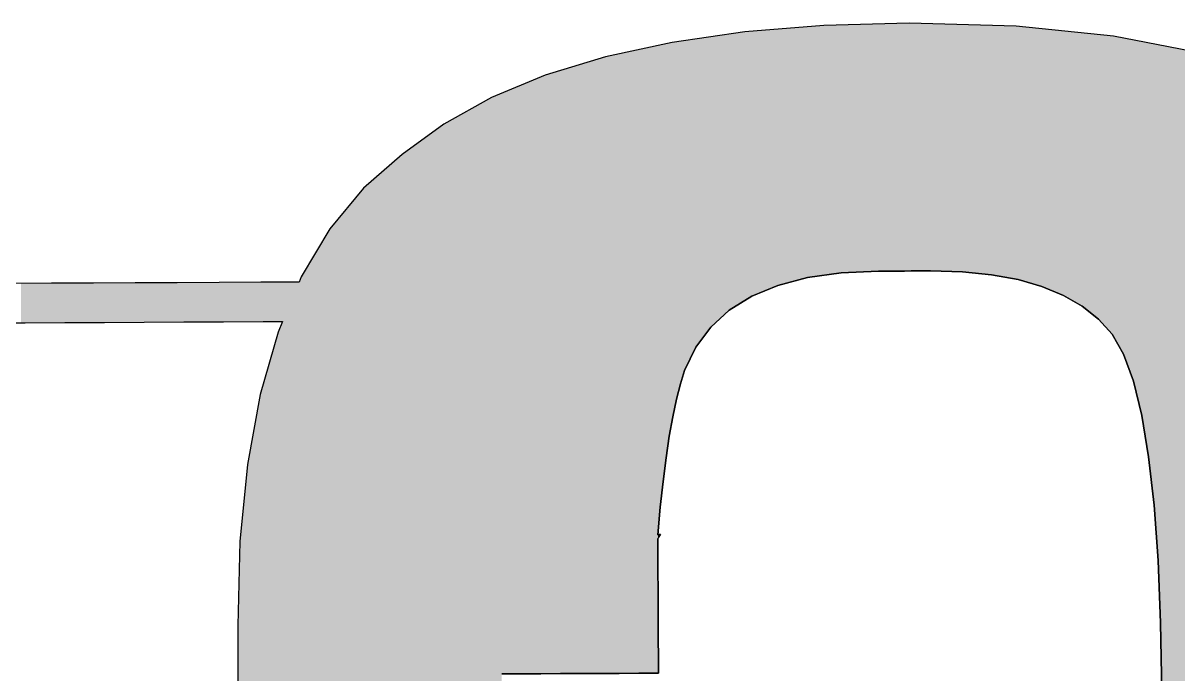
# Model space of a CAD drawing. Extents: x 4.5 to 35.8, y -15.7 to -10.4.
# Drawn here: x 24.284 to 28.367, y -12.713 to -10.414 of the extents above; entities that cross this region are included whole.
import ezdxf

# ---------------------------------------------------------------- set-up
doc = ezdxf.new("R2010")
doc.units = 0
doc.layers.add('LAYER_1', color=7, linetype='CONTINUOUS')

# ---------------------------------------------------------------- blocks, each defined once
blk = doc.blocks.new('*U6')
at = {"layer": 'LAYER_1', "color": 7}
for points in [[(26.7812, -11.4285), (26.7154, -10.4623), (26.7812, -10.4529)], [(26.8321, -11.3968), (26.7812, -10.4529), (26.8321, -10.4456)], [(26.7812, -11.4285), (26.7812, -10.4529), (26.8321, -11.3968)], [(26.8359, -11.3945), (26.8321, -10.4456), (26.8359, -10.4451)], [(26.8321, -11.3968), (26.8321, -10.4456), (26.8359, -11.3945)], [(26.8594, -11.3798), (26.8359, -10.4451), (26.8594, -10.4432)], [(26.8359, -11.3945), (26.8359, -10.4451), (26.8594, -11.3798)], [(26.8603, -11.3793), (26.8594, -10.4432), (26.8603, -10.4431)], [(26.8594, -11.3798), (26.8594, -10.4432), (26.8603, -11.3793)], [(26.9526, -11.3408), (26.8603, -10.4431), (26.9526, -10.4356)], [(26.8603, -11.3793), (26.8603, -10.4431), (26.9526, -11.3408)], [(26.986, -11.3321), (26.9526, -10.4356), (26.986, -10.4329)], [(26.9526, -11.3408), (26.9526, -10.4356), (26.986, -11.3321)], [(27.058, -11.3132), (26.986, -10.4329), (27.058, -10.4271)], [(26.986, -11.3321), (26.986, -10.4329), (27.058, -11.3132)], [(27.1154, -11.305), (27.058, -10.4271), (27.1154, -10.4225)], [(27.058, -11.3132), (27.058, -10.4271), (27.1154, -11.305)], [(27.1398, -11.3016), (27.1154, -10.4225), (27.1398, -10.4218)], [(27.1154, -11.305), (27.1154, -10.4225), (27.1398, -11.3016)], [(27.1709, -11.2972), (27.1398, -10.4218), (27.1709, -10.4209)], [(27.1398, -11.3016), (27.1398, -10.4218), (27.1709, -11.2972)], [(27.1767, -11.2963), (27.1709, -10.4209), (27.1767, -10.4207)], [(27.1709, -11.2972), (27.1709, -10.4209), (27.1767, -11.2963)], [(27.2937, -11.291), (27.1767, -10.4207), (27.2937, -10.4175)], [(27.1767, -11.2963), (27.1767, -10.4207), (27.2937, -11.291)], [(27.3086, -11.2903), (27.2937, -10.4175), (27.3086, -10.417)], [(27.2937, -11.291), (27.2937, -10.4175), (27.3086, -11.2903)], [(27.3316, -11.2902), (27.3086, -10.417), (27.3316, -10.4164)], [(27.3086, -11.2903), (27.3086, -10.417), (27.3316, -11.2902)], [(27.3547, -11.2901), (27.3316, -10.4164), (27.3547, -10.4157)], [(27.3316, -11.2902), (27.3316, -10.4164), (27.3547, -11.2901)], [(27.3778, -11.29), (27.3547, -10.4157), (27.3778, -10.4151)], [(27.3547, -11.2901), (27.3547, -10.4157), (27.3778, -11.29)], [(27.4009, -11.2899), (27.3778, -10.4151), (27.4009, -10.4144)], [(27.3778, -11.29), (27.3778, -10.4151), (27.4009, -11.2899)], [(27.4171, -11.2898), (27.4009, -10.4144), (27.4171, -10.414)], [(27.4009, -11.2899), (27.4009, -10.4144), (27.4171, -11.2898)], [(27.4171, -11.2898), (27.4171, -10.414), (27.424, -11.2898)], [(27.424, -11.2898), (27.4171, -10.414), (27.424, -10.4142)], [(27.424, -11.2898), (27.424, -10.4142), (27.447, -11.2897)], [(27.447, -11.2897), (27.424, -10.4142), (27.447, -10.4148)], [(27.447, -11.2897), (27.447, -10.4148), (27.4475, -11.2897)], [(27.4475, -11.2897), (27.447, -10.4148), (27.4475, -10.4148)], [(27.4475, -11.2897), (27.4475, -10.4148), (27.4701, -11.2896)], [(27.4701, -11.2896), (27.4475, -10.4148), (27.4701, -10.4155)], [(27.4701, -11.2896), (27.4701, -10.4155), (27.4824, -11.2896)], [(27.4824, -11.2896), (27.4701, -10.4155), (27.4824, -10.4158)], [(27.4824, -11.2896), (27.4824, -10.4158), (27.4932, -11.2895)], [(27.4932, -11.2895), (27.4824, -10.4158), (27.4932, -10.4161)], [(27.4932, -11.2895), (27.4932, -10.4161), (27.6014, -11.2925)], [(27.6014, -11.2925), (27.4932, -10.4161), (27.6014, -10.4191)], [(27.6014, -11.2925), (27.6014, -10.4191), (27.6053, -11.2926)], [(27.6053, -11.2926), (27.6014, -10.4191), (27.6053, -10.4193)], [(27.6053, -11.2926), (27.6053, -10.4193), (27.7083, -11.3028)], [(27.7083, -11.3028), (27.6053, -10.4193), (27.7083, -10.4221)], [(27.7083, -11.3028), (27.7083, -10.4221), (27.7541, -11.3112)], [(27.7541, -11.3112), (27.7083, -10.4221), (27.7541, -10.4234)], [(27.7541, -11.3112), (27.7541, -10.4234), (27.7542, -11.3112)], [(27.7542, -11.3112), (27.7541, -10.4234), (27.7542, -10.4234)], [(27.7542, -11.3112), (27.7542, -10.4234), (27.7544, -11.3112)], [(27.7544, -11.3112), (27.7542, -10.4234), (27.7544, -10.4234)], [(27.7544, -11.3112), (27.7544, -10.4234), (27.7546, -11.3113)], [(27.7546, -11.3113), (27.7544, -10.4234), (27.7546, -10.4234)], [(27.7546, -11.3113), (27.7546, -10.4234), (27.7547, -11.3113)], [(27.7547, -11.3113), (27.7546, -10.4234), (27.7547, -10.4234)], [(27.7547, -11.3113), (27.7547, -10.4234), (27.7548, -11.3113)], [(27.7548, -11.3113), (27.7547, -10.4234), (27.7548, -10.4234)], [(27.7548, -11.3113), (27.7548, -10.4234), (27.755, -11.3114)], [(27.755, -11.3114), (27.7548, -10.4234), (27.755, -10.4235)], [(27.755, -11.3114), (27.755, -10.4235), (27.7551, -11.3114)], [(27.7551, -11.3114), (27.755, -10.4235), (27.7551, -10.4235)], [(27.7551, -11.3114), (27.7551, -10.4235), (27.7553, -11.3114)], [(27.7553, -11.3114), (27.7551, -10.4235), (27.7553, -10.4235)], [(27.7553, -11.3114), (27.7553, -10.4235), (27.7939, -11.3185)], [(27.7939, -11.3185), (27.7553, -10.4235), (27.7939, -10.4245)], [(27.7939, -11.3185), (27.7939, -10.4245), (27.7951, -11.3187)], [(27.7951, -11.3187), (27.7939, -10.4245), (27.7951, -10.4246)], [(27.7951, -11.3187), (27.7951, -10.4246), (27.8021, -11.32)], [(27.8021, -11.32), (27.7951, -10.4246), (27.8021, -10.4253)], [(27.8021, -11.32), (27.8021, -10.4253), (27.8246, -11.3265)], [(27.8246, -11.3265), (27.8021, -10.4253), (27.8246, -10.4276)], [(27.8246, -11.3265), (27.8246, -10.4276), (27.8869, -11.3444)], [(27.8869, -11.3444), (27.8246, -10.4276), (27.8869, -10.434)], [(27.8869, -11.3444), (27.8869, -10.434), (27.8951, -11.3478)], [(27.8951, -11.3478), (27.8869, -10.434), (27.8951, -10.4349)], [(27.8951, -11.3478), (27.8951, -10.4349), (27.9626, -11.3759)], [(27.9626, -11.3759), (27.8951, -10.4349), (27.9626, -10.4418)], [(27.9626, -11.3759), (27.9626, -10.4418), (27.9656, -11.3777)], [(27.9656, -11.3777), (27.9626, -10.4418), (27.9656, -10.4421)], [(27.9656, -11.3777), (27.9656, -10.4421), (28.0291, -11.4145)], [(28.0291, -11.4145), (27.9656, -10.4421), (28.0291, -10.4486)], [(28.0291, -11.4145), (28.0291, -10.4486), (28.0361, -11.42)], [(28.0361, -11.42), (28.0291, -10.4486), (28.0361, -10.4493)], [(28.0361, -11.42), (28.0361, -10.4493), (28.0867, -11.4602)], [(28.0867, -11.4602), (28.0361, -10.4493), (28.0867, -10.4545)], [(26.5232, -12.7108), (26.462, -10.5071), (26.5232, -10.4939)], [(26.5233, -12.7108), (26.5232, -10.4939), (26.5233, -10.4938)], [(26.5232, -12.7108), (26.5232, -10.4939), (26.5233, -12.7108)], [(26.5233, -12.7108), (26.5233, -10.4938), (26.5236, -12.7108)], [(26.5236, -12.7108), (26.5233, -10.4938), (26.5236, -10.4938)], [(26.5236, -12.7108), (26.5236, -10.4938), (26.5237, -12.7108)], [(26.5237, -12.7108), (26.5236, -10.4938), (26.5237, -10.4938)], [(26.5238, -12.7108), (26.5237, -10.4938), (26.5238, -10.4937)], [(26.5237, -12.7108), (26.5237, -10.4938), (26.5238, -12.7108)], [(26.5238, -12.7108), (26.5238, -10.4937), (26.5239, -12.7108)], [(26.5239, -12.7108), (26.5238, -10.4937), (26.5239, -10.4937)], [(26.5239, -12.7108), (26.5239, -10.4937), (26.5239, -12.7108)], [(26.5239, -12.7108), (26.5239, -10.4937), (26.5239, -10.4937)], [(26.5239, -12.7108), (26.5239, -10.4937), (26.524, -12.7108)], [(26.524, -12.7108), (26.5239, -10.4937), (26.524, -10.4937)], [(26.524, -12.7108), (26.524, -10.4937), (26.5241, -12.7108)], [(26.5241, -12.7108), (26.524, -10.4937), (26.5241, -10.4937)], [(26.5242, -12.7108), (26.5241, -10.4937), (26.5242, -10.4936)], [(26.5241, -12.7108), (26.5241, -10.4937), (26.5242, -12.7108)], [(26.5242, -12.7108), (26.5242, -10.4936), (26.5243, -12.7108)], [(26.5243, -12.7108), (26.5242, -10.4936), (26.5243, -10.4936)], [(26.5243, -12.7108), (26.5243, -10.4936), (26.5243, -12.7108)], [(26.5243, -12.7108), (26.5243, -10.4936), (26.5243, -10.4936)], [(26.5243, -12.7108), (26.5243, -10.4936), (26.5244, -12.7108)], [(26.5244, -12.7108), (26.5243, -10.4936), (26.5244, -10.4936)], [(26.5254, -12.7108), (26.5244, -10.4936), (26.5254, -10.4934)], [(26.5244, -12.7108), (26.5244, -10.4936), (26.5254, -12.7108)], [(26.527, -12.7108), (26.5254, -10.4934), (26.527, -10.493)], [(26.5254, -12.7108), (26.5254, -10.4934), (26.527, -12.7108)], [(26.5282, -12.7108), (26.527, -10.493), (26.5282, -10.4928)], [(26.527, -12.7108), (26.527, -10.493), (26.5282, -12.7108)], [(26.5285, -12.2186), (26.5282, -10.4928), (26.5285, -10.4927)], [(26.5282, -12.2215), (26.5282, -10.4928), (26.5285, -12.2186)], [(26.5288, -12.2158), (26.5285, -10.4927), (26.5288, -10.4926)], [(26.5285, -12.2186), (26.5285, -10.4927), (26.5288, -12.2158)], [(26.5288, -12.2158), (26.5288, -10.4926), (26.5289, -12.2144)], [(26.5289, -12.2144), (26.5288, -10.4926), (26.5289, -10.4926)], [(26.5289, -12.2144), (26.5289, -10.4926), (26.529, -12.213)], [(26.529, -12.213), (26.5289, -10.4926), (26.529, -10.4926)], [(26.5293, -12.2101), (26.529, -10.4926), (26.5293, -10.4925)], [(26.529, -12.213), (26.529, -10.4926), (26.5293, -12.2101)], [(26.5293, -12.2101), (26.5293, -10.4925), (26.5295, -12.2075)], [(26.5295, -12.2075), (26.5293, -10.4925), (26.5295, -10.4925)], [(26.5297, -12.2051), (26.5295, -10.4925), (26.5297, -10.4924)], [(26.5295, -12.2075), (26.5295, -10.4925), (26.5295, -12.2073)], [(26.5295, -12.2073), (26.5295, -10.4925), (26.5295, -10.4925)], [(26.5295, -12.2073), (26.5295, -10.4925), (26.5297, -12.2051)], [(26.5297, -12.2051), (26.5297, -10.4924), (26.5298, -12.2042)], [(26.5298, -12.2042), (26.5297, -10.4924), (26.5298, -10.4924)], [(26.5298, -12.2042), (26.5298, -10.4924), (26.5301, -12.2014)], [(26.5301, -12.2014), (26.5298, -10.4924), (26.5301, -10.4924)], [(26.5303, -12.1985), (26.5301, -10.4924), (26.5303, -10.4923)], [(26.5301, -12.2014), (26.5301, -10.4924), (26.5303, -12.1985)], [(26.5303, -12.1985), (26.5303, -10.4923), (26.5306, -12.1957)], [(26.5306, -12.1957), (26.5303, -10.4923), (26.5306, -10.4923)], [(26.5308, -12.1935), (26.5306, -10.4923), (26.5308, -10.4922)], [(26.5306, -12.1957), (26.5306, -10.4923), (26.5308, -12.1935)], [(26.5308, -12.1935), (26.5308, -10.4922), (26.531, -12.1914)], [(26.531, -12.1914), (26.5308, -10.4922), (26.531, -10.4922)], [(26.5313, -12.1883), (26.531, -10.4922), (26.5313, -10.4921)], [(26.531, -12.1914), (26.531, -10.4922), (26.5313, -12.1883)], [(26.5321, -12.1796), (26.5313, -10.4921), (26.5321, -10.4919)], [(26.5313, -12.1883), (26.5313, -10.4921), (26.5321, -12.1796)], [(26.5321, -12.1796), (26.5321, -10.4919), (26.5322, -12.1779)], [(26.5322, -12.1779), (26.5321, -10.4919), (26.5322, -10.4919)], [(26.5333, -12.1656), (26.5322, -10.4919), (26.5333, -10.4917)], [(26.5322, -12.1779), (26.5322, -10.4919), (26.5333, -12.1656)], [(26.5335, -12.1642), (26.5333, -10.4917), (26.5335, -10.4916)], [(26.5333, -12.1656), (26.5333, -10.4917), (26.5335, -12.1642)], [(26.5346, -12.1517), (26.5335, -10.4916), (26.5346, -10.4914)], [(26.5335, -12.1642), (26.5335, -10.4916), (26.5346, -12.1517)], [(26.5346, -12.1517), (26.5346, -10.4914), (26.5347, -12.1505)], [(26.5347, -12.1505), (26.5346, -10.4914), (26.5347, -10.4914)], [(26.5359, -12.1377), (26.5347, -10.4914), (26.5359, -10.4911)], [(26.5347, -12.1505), (26.5347, -10.4914), (26.5359, -12.1377)], [(26.5371, -12.1237), (26.5359, -10.4911), (26.5371, -10.4908)], [(26.5359, -12.1377), (26.5359, -10.4911), (26.5359, -12.137)], [(26.5359, -12.137), (26.5359, -10.4911), (26.5359, -10.4911)], [(26.5359, -12.137), (26.5359, -10.4911), (26.5371, -12.1237)], [(26.5371, -12.1237), (26.5371, -10.4908), (26.5372, -12.1233)], [(26.5372, -12.1233), (26.5371, -10.4908), (26.5372, -10.4908)], [(26.5384, -12.1119), (26.5372, -10.4908), (26.5384, -10.4906)], [(26.5372, -12.1233), (26.5372, -10.4908), (26.5384, -12.1119)], [(26.5469, -12.0331), (26.5384, -10.4906), (26.5469, -10.4887)], [(26.5384, -12.1119), (26.5384, -10.4906), (26.5469, -12.0331)], [(26.5479, -12.0245), (26.5469, -10.4887), (26.5479, -10.4885)], [(26.5469, -12.0331), (26.5469, -10.4887), (26.5479, -12.0245)], [(26.5574, -11.9497), (26.5479, -10.4885), (26.5574, -10.4864)], [(26.5479, -12.0245), (26.5479, -10.4885), (26.5574, -11.9497)], [(26.5689, -11.8735), (26.5574, -10.4864), (26.5689, -10.484)], [(26.5574, -11.9497), (26.5574, -10.4864), (26.5689, -11.8735)], [(26.5786, -11.8188), (26.5689, -10.484), (26.5786, -10.4819)], [(26.5689, -11.8735), (26.5689, -10.484), (26.5786, -11.8188)], [(26.5811, -11.8046), (26.5786, -10.4819), (26.5811, -10.4815)], [(26.5786, -11.8188), (26.5786, -10.4819), (26.5811, -11.8046)], [(26.5943, -11.7428), (26.5811, -10.4815), (26.5943, -10.4796)], [(26.5811, -11.8046), (26.5811, -10.4815), (26.5943, -11.7428)], [(26.6083, -11.6882), (26.5943, -10.4796), (26.6083, -10.4776)], [(26.5943, -11.7428), (26.5943, -10.4796), (26.6083, -11.6882)], [(26.6231, -11.6408), (26.6083, -10.4776), (26.6231, -10.4755)], [(26.6083, -11.6882), (26.6083, -10.4776), (26.6231, -11.6408)], [(26.6627, -11.5593), (26.6231, -10.4755), (26.6627, -10.4698)], [(26.6231, -11.6408), (26.6231, -10.4755), (26.6627, -11.5593)], [(26.6783, -11.5383), (26.6627, -10.4698), (26.6783, -10.4676)], [(26.6627, -11.5593), (26.6627, -10.4698), (26.6783, -11.5383)], [(26.7154, -11.4885), (26.6783, -10.4676), (26.7154, -10.4623)], [(26.6783, -11.5383), (26.6783, -10.4676), (26.7154, -11.4885)], [(26.7154, -11.4885), (26.7154, -10.4623), (26.7812, -11.4285)], [(28.0867, -11.4602), (28.0867, -10.4545), (28.1053, -11.4806)], [(28.1053, -11.4806), (28.0867, -10.4545), (28.1053, -10.4565)], [(28.1053, -11.4806), (28.1053, -10.4565), (28.1066, -11.482)], [(28.1066, -11.482), (28.1053, -10.4565), (28.1066, -10.4566)], [(28.1066, -11.482), (28.1066, -10.4566), (28.1351, -11.513)], [(28.1351, -11.513), (28.1066, -10.4566), (28.1351, -10.4595)], [(28.1351, -11.513), (28.1351, -10.4595), (28.1395, -11.5207)], [(28.1395, -11.5207), (28.1351, -10.4595), (28.1395, -10.46)], [(28.1395, -11.5207), (28.1395, -10.46), (28.1751, -11.5838)], [(28.1751, -11.5838), (28.1395, -10.46), (28.1751, -10.4669)], [(28.1751, -11.5838), (28.1751, -10.4669), (28.1772, -11.5894)], [(28.1772, -11.5894), (28.1751, -10.4669), (28.1772, -10.4673)], [(28.1772, -11.5894), (28.1772, -10.4673), (28.21, -11.6796)], [(28.21, -11.6796), (28.1772, -10.4673), (28.21, -10.4736)], [(28.21, -11.6796), (28.21, -10.4736), (28.2396, -11.8004)], [(28.2396, -11.8004), (28.21, -10.4736), (28.2396, -10.4794)], [(28.2396, -11.8004), (28.2396, -10.4794), (28.2477, -11.8482)], [(28.2477, -11.8482), (28.2396, -10.4794), (28.2477, -10.4809)], [(28.2477, -11.8482), (28.2477, -10.4809), (28.2641, -11.9461)], [(28.2641, -11.9461), (28.2477, -10.4809), (28.2641, -10.4841)], [(28.2641, -11.9461), (28.2641, -10.4841), (28.2834, -12.1169)], [(28.2834, -12.1169), (28.2641, -10.4841), (28.2834, -10.4878)], [(28.2834, -12.1169), (28.2834, -10.4878), (28.2975, -12.3127)], [(28.2975, -12.3127), (28.2834, -10.4878), (28.2975, -10.4906)], [(28.2975, -12.3127), (28.2975, -10.4906), (28.3009, -12.3973)], [(28.3009, -12.3973), (28.2975, -10.4906), (28.3009, -10.4912)], [(28.3009, -12.3973), (28.3009, -10.4912), (28.3011, -12.401)], [(28.3011, -12.401), (28.3009, -10.4912), (28.3011, -10.4913)], [(28.3011, -12.401), (28.3011, -10.4913), (28.3015, -12.4117)], [(28.3015, -12.4117), (28.3011, -10.4913), (28.3015, -10.4914)], [(28.3015, -12.4117), (28.3015, -10.4914), (28.3022, -12.4287)], [(28.3022, -12.4287), (28.3015, -10.4914), (28.3022, -10.4915)], [(28.3022, -12.4287), (28.3022, -10.4915), (28.3032, -12.4532)], [(28.3032, -12.4532), (28.3022, -10.4915), (28.3032, -10.4917)], [(28.3032, -12.4532), (28.3032, -10.4917), (28.3044, -12.4824)], [(28.3044, -12.4824), (28.3032, -10.4917), (28.3044, -10.4919)], [(28.3044, -12.4824), (28.3044, -10.4919), (28.3045, -12.4851)], [(28.3045, -12.4851), (28.3044, -10.4919), (28.3045, -10.4919)], [(28.3045, -12.4851), (28.3045, -10.4919), (28.3061, -12.5244)], [(28.3061, -12.5244), (28.3045, -10.4919), (28.3061, -10.4922)], [(28.3061, -12.5244), (28.3061, -10.4922), (28.3064, -12.5335)], [(28.3064, -12.5335), (28.3061, -10.4922), (28.3064, -10.4923)], [(28.3064, -12.5335), (28.3064, -10.4923), (28.3074, -12.5995)], [(28.3074, -12.5995), (28.3064, -10.4923), (28.3074, -10.4925)], [(28.3074, -12.5995), (28.3074, -10.4925), (28.308, -12.6332)], [(28.308, -12.6332), (28.3074, -10.4925), (28.308, -10.4926)], [(28.308, -12.6332), (28.308, -10.4926), (28.3101, -12.7751)], [(28.3101, -12.7751), (28.308, -10.4926), (28.3101, -10.493)], [(28.3101, -12.7751), (28.3101, -10.493), (28.3102, -12.7793)], [(28.3102, -12.7793), (28.3101, -10.493), (28.3102, -10.493)], [(28.3102, -13.6449), (28.3102, -10.493), (28.3125, -13.8318)], [(28.3125, -13.8318), (28.3102, -10.493), (28.3125, -10.4935)], [(28.3125, -13.8318), (28.3125, -10.4935), (28.3144, -14.011)], [(28.3144, -14.011), (28.3125, -10.4935), (28.3144, -10.4939)], [(28.3144, -14.011), (28.3144, -10.4939), (28.3159, -14.177)], [(28.3159, -14.177), (28.3144, -10.4939), (28.3159, -10.4941)], [(28.3159, -14.177), (28.3159, -10.4941), (28.3171, -14.3299)], [(28.3171, -14.3299), (28.3159, -10.4941), (28.3171, -10.4944)], [(28.3171, -14.3299), (28.3171, -10.4944), (28.3178, -14.4698)], [(28.3178, -14.4698), (28.3171, -10.4944), (28.3178, -10.4945)], [(28.3178, -14.4698), (28.3178, -10.4945), (28.3178, -14.4707)], [(28.3178, -14.4707), (28.3178, -10.4945), (28.3178, -10.4945)], [(28.3178, -14.4707), (28.3178, -10.4945), (28.3179, -14.4716)], [(28.3179, -14.4716), (28.3178, -10.4945), (28.3179, -10.4945)], [(28.3179, -14.4716), (28.3179, -10.4945), (28.318, -14.4725)], [(28.318, -14.4725), (28.3179, -10.4945), (28.318, -10.4945)], [(28.318, -14.4725), (28.318, -10.4945), (28.318, -14.4734)], [(28.318, -14.4734), (28.318, -10.4945), (28.318, -10.4945)], [(28.318, -14.4734), (28.318, -10.4945), (28.318, -14.4744)], [(28.318, -14.4744), (28.318, -10.4945), (28.318, -10.4946)], [(28.318, -14.4744), (28.318, -10.4946), (28.3181, -14.4753)], [(28.3181, -14.4753), (28.318, -10.4946), (28.3181, -10.4946)], [(28.3181, -14.4753), (28.3181, -10.4946), (28.3181, -14.4762)], [(28.3181, -14.4762), (28.3181, -10.4946), (28.3181, -10.4946)], [(28.3181, -14.4762), (28.3181, -10.4946), (28.3182, -14.4771)], [(28.3182, -14.4771), (28.3181, -10.4946), (28.3182, -10.4946)], [(28.3182, -15.6419), (28.3182, -10.4946), (28.4168, -15.6414)], [(28.4168, -15.6414), (28.3182, -10.4946), (28.4168, -10.5137)], [(26.3435, -12.7116), (26.3235, -10.5389), (26.3435, -10.5328)], [(26.3921, -12.7114), (26.3435, -10.5328), (26.3921, -10.5223)], [(26.3435, -12.7116), (26.3435, -10.5328), (26.3921, -12.7114)], [(26.3927, -12.7114), (26.3921, -10.5223), (26.3927, -10.5221)], [(26.3921, -12.7114), (26.3921, -10.5223), (26.3927, -12.7114)], [(26.4613, -12.7111), (26.3927, -10.5221), (26.4613, -10.5073)], [(26.3927, -12.7114), (26.3927, -10.5221), (26.4613, -12.7111)], [(26.462, -12.7111), (26.4613, -10.5073), (26.462, -10.5071)], [(26.4613, -12.7111), (26.4613, -10.5073), (26.462, -12.7111)], [(26.462, -12.7111), (26.462, -10.5071), (26.5232, -12.7108)], [(26.2354, -12.7121), (26.1969, -10.5776), (26.2354, -10.5658)], [(26.2354, -12.7121), (26.2354, -10.5658), (26.2355, -12.7121)], [(26.2355, -12.7121), (26.2354, -10.5658), (26.2355, -10.5658)], [(26.2355, -12.7121), (26.2355, -10.5658), (26.2357, -12.7121)], [(26.2357, -12.7121), (26.2355, -10.5658), (26.2357, -10.5658)], [(26.2358, -12.7121), (26.2357, -10.5658), (26.2358, -10.5657)], [(26.2357, -12.7121), (26.2357, -10.5658), (26.2358, -12.7121)], [(26.2358, -12.7121), (26.2358, -10.5657), (26.2359, -12.7121)], [(26.2359, -12.7121), (26.2358, -10.5657), (26.2359, -10.5657)], [(26.2361, -12.7121), (26.2359, -10.5657), (26.2361, -10.5656)], [(26.2359, -12.7121), (26.2359, -10.5657), (26.2361, -12.7121)], [(26.2361, -12.7121), (26.2361, -10.5656), (26.2362, -12.7121)], [(26.2362, -12.7121), (26.2361, -10.5656), (26.2362, -10.5656)], [(26.2362, -12.7121), (26.2362, -10.5656), (26.2363, -12.7121)], [(26.2363, -12.7121), (26.2362, -10.5656), (26.2363, -10.5656)], [(26.2365, -12.7121), (26.2363, -10.5656), (26.2365, -10.5655)], [(26.2363, -12.7121), (26.2363, -10.5656), (26.2365, -12.7121)], [(26.2536, -12.712), (26.2365, -10.5655), (26.2536, -10.5603)], [(26.2365, -12.7121), (26.2365, -10.5655), (26.2536, -12.712)], [(26.2543, -12.712), (26.2536, -10.5603), (26.2543, -10.5601)], [(26.2536, -12.712), (26.2536, -10.5603), (26.2543, -12.712)], [(26.3229, -12.7117), (26.2543, -10.5601), (26.3229, -10.5391)], [(26.2543, -12.712), (26.2543, -10.5601), (26.3229, -12.7117)], [(26.3235, -12.7117), (26.3229, -10.5391), (26.3235, -10.5389)], [(26.3229, -12.7117), (26.3229, -10.5391), (26.3235, -12.7117)], [(26.3235, -12.7117), (26.3235, -10.5389), (26.3435, -12.7116)], [(26.1151, -12.7127), (26.0816, -10.6183), (26.1151, -10.6043)], [(26.1158, -12.7127), (26.1151, -10.6043), (26.1158, -10.604)], [(26.1151, -12.7127), (26.1151, -10.6043), (26.1158, -12.7127)], [(26.12, -12.7127), (26.1158, -10.604), (26.12, -10.6023)], [(26.1158, -12.7127), (26.1158, -10.604), (26.12, -12.7127)], [(26.1305, -12.7126), (26.12, -10.6023), (26.1305, -10.5979)], [(26.12, -12.7127), (26.12, -10.6023), (26.1305, -12.7126)], [(26.1585, -12.7125), (26.1305, -10.5979), (26.1585, -10.5894)], [(26.1305, -12.7126), (26.1305, -10.5979), (26.1585, -12.7125)], [(26.1843, -12.7124), (26.1585, -10.5894), (26.1843, -10.5815)], [(26.1585, -12.7125), (26.1585, -10.5894), (26.1843, -12.7124)], [(26.185, -12.7124), (26.1843, -10.5815), (26.185, -10.5812)], [(26.1843, -12.7124), (26.1843, -10.5815), (26.185, -12.7124)], [(26.1969, -12.7123), (26.185, -10.5812), (26.1969, -10.5776)], [(26.185, -12.7124), (26.185, -10.5812), (26.1969, -12.7123)], [(26.1969, -12.7123), (26.1969, -10.5776), (26.2354, -12.7121)], [(26.0047, -12.7132), (25.9772, -10.6616), (26.0047, -10.6502)], [(26.0431, -12.713), (26.0047, -10.6502), (26.0431, -10.6342)], [(26.0047, -12.7132), (26.0047, -10.6502), (26.0431, -12.713)], [(26.0458, -12.713), (26.0431, -10.6342), (26.0458, -10.6331)], [(26.0431, -12.713), (26.0431, -10.6342), (26.0458, -12.713)], [(26.0465, -12.713), (26.0458, -10.6331), (26.0465, -10.6328)], [(26.0458, -12.713), (26.0458, -10.6331), (26.0465, -12.713)], [(26.0816, -12.7128), (26.0465, -10.6328), (26.0816, -10.6183)], [(26.0465, -12.713), (26.0465, -10.6328), (26.0816, -12.7128)], [(26.0816, -12.7128), (26.0816, -10.6183), (26.1151, -12.7127)], [(25.9246, -14.7765), (25.8445, -10.73), (25.9246, -10.6856)], [(25.925, -14.8618), (25.9246, -10.6856), (25.925, -10.6854)], [(25.9246, -14.7765), (25.9246, -10.6856), (25.925, -14.8618)], [(25.9254, -14.9471), (25.925, -10.6854), (25.9254, -10.6852)], [(25.925, -14.8618), (25.925, -10.6854), (25.9254, -14.9471)], [(25.9258, -15.0325), (25.9254, -10.6852), (25.9258, -10.6849)], [(25.9254, -14.9471), (25.9254, -10.6852), (25.9258, -15.0325)], [(25.9262, -15.1178), (25.9258, -10.6849), (25.9262, -10.6847)], [(25.9258, -15.0325), (25.9258, -10.6849), (25.9262, -15.1178)], [(25.9266, -15.2032), (25.9262, -10.6847), (25.9266, -10.6845)], [(25.9262, -15.1178), (25.9262, -10.6847), (25.9266, -15.2032)], [(25.9269, -15.2885), (25.9266, -10.6845), (25.9269, -10.6843)], [(25.9266, -15.2032), (25.9266, -10.6845), (25.9269, -15.2885)], [(25.9273, -15.3738), (25.9269, -10.6843), (25.9273, -10.6841)], [(25.9269, -15.2885), (25.9269, -10.6843), (25.9273, -15.3738)], [(25.9277, -15.4592), (25.9273, -10.6841), (25.9277, -10.6839)], [(25.9273, -15.3738), (25.9273, -10.6841), (25.9277, -15.4592)], [(25.9398, -15.4591), (25.9277, -10.6839), (25.9398, -10.6772)], [(25.9277, -15.4592), (25.9277, -10.6839), (25.9398, -15.4591)], [(25.9662, -15.459), (25.9398, -10.6772), (25.9662, -10.6662)], [(25.9398, -15.4591), (25.9398, -10.6772), (25.9662, -15.459)], [(25.9766, -15.459), (25.9662, -10.6662), (25.9766, -10.6619)], [(25.9662, -15.459), (25.9662, -10.6662), (25.9766, -15.459)], [(25.9766, -12.7133), (25.9766, -10.6619), (25.9767, -12.7133)], [(25.9767, -12.7133), (25.9766, -10.6619), (25.9767, -10.6619)], [(25.9768, -12.7133), (25.9767, -10.6619), (25.9768, -10.6618)], [(25.9767, -12.7133), (25.9767, -10.6619), (25.9768, -12.7133)], [(25.9769, -12.7133), (25.9768, -10.6618), (25.9769, -10.6617)], [(25.9768, -12.7133), (25.9768, -10.6618), (25.9768, -12.7133)], [(25.9768, -12.7133), (25.9768, -10.6618), (25.9768, -10.6618)], [(25.9768, -12.7133), (25.9768, -10.6618), (25.9769, -12.7133)], [(25.9769, -12.7133), (25.9769, -10.6617), (25.977, -12.7133)], [(25.977, -12.7133), (25.9769, -10.6617), (25.977, -10.6617)], [(25.977, -12.7133), (25.977, -10.6617), (25.9771, -12.7133)], [(25.9771, -12.7133), (25.977, -10.6617), (25.9771, -10.6617)], [(25.9772, -12.7133), (25.9771, -10.6617), (25.9772, -10.6616)], [(25.9771, -12.7133), (25.9771, -10.6617), (25.9772, -12.7133)], [(25.9772, -12.7133), (25.9772, -10.6616), (25.9772, -12.7133)], [(25.9772, -12.7133), (25.9772, -10.6616), (25.9772, -10.6616)], [(25.9772, -12.7133), (25.9772, -10.6616), (26.0047, -12.7132)], [(25.8445, -14.7769), (25.7712, -10.7707), (25.8445, -10.73)], [(25.8445, -14.7769), (25.8445, -10.73), (25.9246, -14.7765)], [(25.7643, -14.7772), (25.6842, -10.8346), (25.7643, -10.7757)], [(25.7712, -14.7772), (25.7643, -10.7757), (25.7712, -10.7707)], [(25.7643, -14.7772), (25.7643, -10.7757), (25.7712, -14.7772)], [(25.7712, -14.7772), (25.7712, -10.7707), (25.8445, -14.7769)], [(25.6644, -13.9673), (25.6247, -10.8783), (25.6644, -10.8492)], [(25.6646, -14.0019), (25.6644, -10.8492), (25.6646, -10.849)], [(25.6644, -13.9673), (25.6644, -10.8492), (25.6646, -14.0019)], [(25.6647, -14.0366), (25.6646, -10.849), (25.6647, -10.8489)], [(25.6646, -14.0019), (25.6646, -10.849), (25.6647, -14.0366)], [(25.6649, -14.0712), (25.6647, -10.8489), (25.6649, -10.8488)], [(25.6647, -14.0366), (25.6647, -10.8489), (25.6649, -14.0712)], [(25.6651, -14.1059), (25.6649, -10.8488), (25.6651, -10.8487)], [(25.6649, -14.0712), (25.6649, -10.8488), (25.6651, -14.1059)], [(25.6652, -14.1405), (25.6651, -10.8487), (25.6652, -10.8486)], [(25.6651, -14.1059), (25.6651, -10.8487), (25.6652, -14.1405)], [(25.6654, -14.1752), (25.6652, -10.8486), (25.6654, -10.8484)], [(25.6652, -14.1405), (25.6652, -10.8486), (25.6654, -14.1752)], [(25.6655, -14.2099), (25.6654, -10.8484), (25.6655, -10.8483)], [(25.6654, -14.1752), (25.6654, -10.8484), (25.6655, -14.2099)], [(25.6657, -14.2445), (25.6655, -10.8483), (25.6657, -10.8482)], [(25.6655, -14.2099), (25.6655, -10.8483), (25.6657, -14.2445)], [(25.6842, -14.7776), (25.6657, -10.8482), (25.6842, -10.8346)], [(25.6657, -14.7777), (25.6657, -10.8482), (25.6842, -14.7776)], [(25.6842, -14.7776), (25.6842, -10.8346), (25.7643, -14.7772)], [(25.6041, -13.9676), (25.5696, -10.9258), (25.6041, -10.8961)], [(25.6164, -13.9675), (25.6041, -10.8961), (25.6164, -10.8855)], [(25.6041, -13.9676), (25.6041, -10.8961), (25.6164, -13.9675)], [(25.6177, -13.9675), (25.6164, -10.8855), (25.6177, -10.8844)], [(25.6164, -13.9675), (25.6164, -10.8855), (25.6177, -13.9675)], [(25.6247, -13.9675), (25.6177, -10.8844), (25.6247, -10.8783)], [(25.6177, -13.9675), (25.6177, -10.8844), (25.6247, -13.9675)], [(25.6247, -13.9675), (25.6247, -10.8783), (25.6644, -13.9673)], [(25.5683, -13.9677), (25.524, -10.965), (25.5683, -10.9269)], [(25.5696, -13.9677), (25.5683, -10.9269), (25.5696, -10.9258)], [(25.5683, -13.9677), (25.5683, -10.9269), (25.5696, -13.9677)], [(25.5696, -13.9677), (25.5696, -10.9258), (25.6041, -13.9676)], [(25.5203, -13.9679), (25.4871, -10.9968), (25.5203, -10.9683)], [(25.5216, -13.9679), (25.5203, -10.9683), (25.5216, -10.9671)], [(25.5203, -13.9679), (25.5203, -10.9683), (25.5216, -13.9679)], [(25.524, -13.9679), (25.5216, -10.9671), (25.524, -10.965)], [(25.5216, -13.9679), (25.5216, -10.9671), (25.524, -13.9679)], [(25.524, -13.9679), (25.524, -10.965), (25.5683, -13.9677)], [(25.4722, -13.9682), (25.4439, -11.0491), (25.4722, -11.0148)], [(25.4735, -13.9682), (25.4722, -11.0148), (25.4735, -11.0132)], [(25.4722, -13.9682), (25.4722, -11.0148), (25.4735, -13.9682)], [(25.4871, -13.9681), (25.4735, -11.0132), (25.4871, -10.9968)], [(25.4735, -13.9682), (25.4735, -11.0132), (25.4871, -13.9681)], [(25.4871, -13.9681), (25.4871, -10.9968), (25.5203, -13.9679)], [(25.4439, -13.9683), (25.4255, -11.0714), (25.4439, -11.0491)], [(25.4439, -13.9683), (25.4439, -11.0491), (25.4722, -13.9682)], [(25.4242, -13.9684), (25.3774, -11.1295), (25.4242, -11.0729)], [(25.4255, -13.9684), (25.4242, -11.0729), (25.4255, -11.0714)], [(25.4242, -13.9684), (25.4242, -11.0729), (25.4255, -13.9684)], [(25.4255, -13.9684), (25.4255, -11.0714), (25.4439, -13.9683)], [(25.3638, -13.9687), (25.3294, -11.2061), (25.3638, -11.148)], [(25.368, -13.9687), (25.3638, -11.148), (25.368, -11.1409)], [(25.3638, -13.9687), (25.3638, -11.148), (25.368, -13.9687)], [(25.3761, -13.9686), (25.368, -11.1409), (25.3761, -11.1311)], [(25.368, -13.9687), (25.368, -11.1409), (25.3761, -13.9686)], [(25.3774, -13.9686), (25.3761, -11.1311), (25.3774, -11.1295)], [(25.3761, -13.9686), (25.3761, -11.1311), (25.3774, -13.9686)], [(25.3774, -13.9686), (25.3774, -11.1295), (25.4242, -13.9684)], [(25.3281, -13.9689), (25.2837, -11.2831), (25.3281, -11.2083)], [(25.3294, -13.9689), (25.3281, -11.2083), (25.3294, -11.2061)], [(25.3281, -13.9689), (25.3281, -11.2083), (25.3294, -13.9689)], [(25.3294, -13.9689), (25.3294, -11.2061), (25.3638, -13.9687)], [(25.2674, -14.2464), (25.2596, -11.3292), (25.2674, -11.3105)], [(25.28, -14.2464), (25.2674, -11.3105), (25.28, -11.2893)], [(25.2674, -14.2464), (25.2674, -11.3105), (25.28, -14.2464)], [(25.2802, -13.9691), (25.28, -11.2893), (25.2802, -11.289)], [(25.28, -13.9691), (25.28, -11.2893), (25.2802, -13.9691)], [(25.2803, -13.9691), (25.2802, -11.289), (25.2803, -11.2888)], [(25.2802, -13.9691), (25.2802, -11.289), (25.2803, -13.9691)], [(25.2805, -13.9691), (25.2803, -11.2888), (25.2805, -11.2885)], [(25.2803, -13.9691), (25.2803, -11.2888), (25.2805, -13.9691)], [(25.2807, -13.9691), (25.2805, -11.2885), (25.2807, -11.2882)], [(25.2805, -13.9691), (25.2805, -11.2885), (25.2807, -13.9691)], [(25.2808, -13.9691), (25.2807, -11.2882), (25.2808, -11.2879)], [(25.2807, -13.9691), (25.2807, -11.2882), (25.2808, -13.9691)], [(25.281, -13.9691), (25.2808, -11.2879), (25.281, -11.2876)], [(25.2808, -13.9691), (25.2808, -11.2879), (25.281, -13.9691)], [(25.2812, -13.9691), (25.281, -11.2876), (25.2812, -11.2874)], [(25.281, -13.9691), (25.281, -11.2876), (25.2812, -13.9691)], [(25.2813, -13.9691), (25.2812, -11.2874), (25.2813, -11.2871)], [(25.2812, -13.9691), (25.2812, -11.2874), (25.2813, -13.9691)], [(25.2816, -13.9691), (25.2813, -11.2871), (25.2816, -11.2866)], [(25.2813, -13.9691), (25.2813, -11.2871), (25.2816, -13.9691)], [(25.2819, -13.9691), (25.2816, -11.2866), (25.2819, -11.2861)], [(25.2816, -13.9691), (25.2816, -11.2866), (25.2819, -13.9691)], [(25.2822, -13.9691), (25.2819, -11.2861), (25.2822, -11.2856)], [(25.2819, -13.9691), (25.2819, -11.2861), (25.2822, -13.9691)], [(25.2825, -13.9691), (25.2822, -11.2856), (25.2825, -11.2851)], [(25.2822, -13.9691), (25.2822, -11.2856), (25.2825, -13.9691)], [(25.2828, -13.9691), (25.2825, -11.2851), (25.2828, -11.2846)], [(25.2825, -13.9691), (25.2825, -11.2851), (25.2828, -13.9691)], [(25.2831, -13.9691), (25.2828, -11.2846), (25.2831, -11.2842)], [(25.2828, -13.9691), (25.2828, -11.2846), (25.2831, -13.9691)], [(25.2834, -13.9691), (25.2831, -11.2842), (25.2834, -11.2836)], [(25.2831, -13.9691), (25.2831, -11.2842), (25.2834, -13.9691)], [(25.2837, -13.9691), (25.2834, -11.2836), (25.2837, -11.2831)], [(25.2834, -13.9691), (25.2834, -11.2836), (25.2837, -13.9691)], [(25.2837, -13.9691), (25.2837, -11.2831), (25.3281, -13.9689)], [(24.2912, -11.4725), (24.2766, -11.3336), (24.2912, -11.3335)], [(24.2766, -11.4726), (24.2766, -11.3336), (24.2912, -11.4725)], [(24.3725, -11.4722), (24.2912, -11.3335), (24.3725, -11.3331)], [(24.2912, -11.4725), (24.2912, -11.3335), (24.3725, -11.4722)], [(24.3725, -11.4722), (24.3725, -11.3331), (24.3727, -11.4722)], [(24.3727, -11.4722), (24.3725, -11.3331), (24.3727, -11.3331)], [(24.3727, -11.4722), (24.3727, -11.3331), (24.3729, -11.4722)], [(24.3729, -11.4722), (24.3727, -11.3331), (24.3729, -11.3331)], [(24.3729, -11.4722), (24.3729, -11.3331), (24.373, -11.4722)], [(24.373, -11.4722), (24.3729, -11.3331), (24.373, -11.3331)], [(24.373, -11.4722), (24.373, -11.3331), (24.3732, -11.4722)], [(24.3732, -11.4722), (24.373, -11.3331), (24.3732, -11.3331)], [(24.3732, -11.4722), (24.3732, -11.3331), (24.3734, -11.4722)], [(24.3734, -11.4722), (24.3732, -11.3331), (24.3734, -11.3331)], [(24.3734, -11.4722), (24.3734, -11.3331), (24.3735, -11.4722)], [(24.3735, -11.4722), (24.3734, -11.3331), (24.3735, -11.3331)], [(24.3735, -11.4722), (24.3735, -11.3331), (24.3737, -11.4721)], [(24.3737, -11.4721), (24.3735, -11.3331), (24.3737, -11.3331)], [(24.3737, -11.4721), (24.3737, -11.3331), (24.3738, -11.4721)], [(24.3738, -11.4721), (24.3737, -11.3331), (24.3738, -11.3331)], [(24.3738, -11.4721), (24.3738, -11.3331), (24.3845, -11.4721)], [(24.3845, -11.4721), (24.3738, -11.3331), (24.3845, -11.3331)], [(24.4315, -11.4719), (24.3845, -11.3331), (24.4315, -11.3329)], [(24.3845, -11.4721), (24.3845, -11.3331), (24.4315, -11.4719)], [(24.4584, -11.4718), (24.4315, -11.3329), (24.4584, -11.3327)], [(24.4315, -11.4719), (24.4315, -11.3329), (24.4584, -11.4718)], [(24.4873, -11.4716), (24.4584, -11.3327), (24.4873, -11.3326)], [(24.4584, -11.4718), (24.4584, -11.3327), (24.4873, -11.4716)], [(24.5325, -11.4714), (24.4873, -11.3326), (24.5325, -11.3324)], [(24.4873, -11.4716), (24.4873, -11.3326), (24.5325, -11.4714)], [(24.5325, -11.4714), (24.5325, -11.3324), (24.5443, -11.4714)], [(24.5443, -11.4714), (24.5325, -11.3324), (24.5443, -11.3324)], [(24.5719, -11.4712), (24.5443, -11.3324), (24.5719, -11.3322)], [(24.5443, -11.4714), (24.5443, -11.3324), (24.5719, -11.4712)], [(24.6007, -11.4711), (24.5719, -11.3322), (24.6007, -11.3321)], [(24.5719, -11.4712), (24.5719, -11.3322), (24.6007, -11.4711)], [(24.6302, -11.471), (24.6007, -11.3321), (24.6302, -11.332)], [(24.6007, -11.4711), (24.6007, -11.3321), (24.6302, -11.471)], [(24.6806, -11.4708), (24.6302, -11.332), (24.6806, -11.3318)], [(24.6302, -11.471), (24.6302, -11.332), (24.6806, -11.4708)], [(24.7122, -11.4706), (24.6806, -11.3318), (24.7122, -11.3316)], [(24.6806, -11.4708), (24.6806, -11.3318), (24.7122, -11.4706)], [(24.7122, -11.4706), (24.7122, -11.3316), (24.7141, -11.4706)], [(24.7141, -11.4706), (24.7122, -11.3316), (24.7141, -11.3316)], [(24.7141, -11.4706), (24.7141, -11.3316), (24.7161, -11.4706)], [(24.7161, -11.4706), (24.7141, -11.3316), (24.7161, -11.3316)], [(24.802, -11.4702), (24.7161, -11.3316), (24.802, -11.3312)], [(24.7161, -11.4706), (24.7161, -11.3316), (24.802, -11.4702)], [(24.8276, -11.4701), (24.802, -11.3312), (24.8276, -11.3311)], [(24.802, -11.4702), (24.802, -11.3312), (24.8276, -11.4701)], [(24.8276, -11.4701), (24.8276, -11.3311), (24.8287, -11.4701)], [(24.8287, -11.4701), (24.8276, -11.3311), (24.8287, -11.3311)], [(24.8526, -11.47), (24.8287, -11.3311), (24.8526, -11.331)], [(24.8287, -11.4701), (24.8287, -11.3311), (24.8526, -11.47)], [(24.8879, -11.4698), (24.8526, -11.331), (24.8879, -11.3308)], [(24.8526, -11.47), (24.8526, -11.331), (24.8879, -11.4698)], [(24.941, -11.4696), (24.8879, -11.3308), (24.941, -11.3306)], [(24.8879, -11.4698), (24.8879, -11.3308), (24.941, -11.4696)], [(24.9738, -11.4695), (24.941, -11.3306), (24.9738, -11.3305)], [(24.941, -11.4696), (24.941, -11.3306), (24.9738, -11.4695)], [(24.9767, -11.4694), (24.9738, -11.3305), (24.9767, -11.3304)], [(24.9738, -11.4695), (24.9738, -11.3305), (24.9767, -11.4694)], [(24.9767, -11.4694), (24.9767, -11.3304), (24.9929, -11.4694)], [(24.9929, -11.4694), (24.9767, -11.3304), (24.9929, -11.3304)], [(25.0427, -11.4691), (24.9929, -11.3304), (25.0427, -11.3301)], [(24.9929, -11.4694), (24.9929, -11.3304), (25.0427, -11.4691)], [(25.0427, -11.4691), (25.0427, -11.3301), (25.043, -11.4691)], [(25.043, -11.4691), (25.0427, -11.3301), (25.043, -11.3301)], [(25.043, -11.4691), (25.043, -11.3301), (25.0432, -11.4691)], [(25.0432, -11.4691), (25.043, -11.3301), (25.0432, -11.3301)], [(25.0432, -11.4691), (25.0432, -11.3301), (25.0435, -11.4691)], [(25.0435, -11.4691), (25.0432, -11.3301), (25.0435, -11.3301)], [(25.0435, -11.4691), (25.0435, -11.3301), (25.0438, -11.4691)], [(25.0438, -11.4691), (25.0435, -11.3301), (25.0438, -11.3301)], [(25.0438, -11.4691), (25.0438, -11.3301), (25.044, -11.4691)], [(25.044, -11.4691), (25.0438, -11.3301), (25.044, -11.3301)], [(25.044, -11.4691), (25.044, -11.3301), (25.0443, -11.4691)], [(25.0443, -11.4691), (25.044, -11.3301), (25.0443, -11.3301)], [(25.0443, -11.4691), (25.0443, -11.3301), (25.0446, -11.4691)], [(25.0446, -11.4691), (25.0443, -11.3301), (25.0446, -11.3301)], [(25.0446, -11.4691), (25.0446, -11.3301), (25.0448, -11.4691)], [(25.0448, -11.4691), (25.0446, -11.3301), (25.0448, -11.3301)], [(25.0448, -11.4691), (25.0448, -11.3301), (25.0454, -11.4691)], [(25.0454, -11.4691), (25.0448, -11.3301), (25.0454, -11.3301)], [(25.0454, -11.4691), (25.0454, -11.3301), (25.0463, -11.4691)], [(25.0463, -11.4691), (25.0454, -11.3301), (25.0463, -11.3301)], [(25.0463, -11.4691), (25.0463, -11.3301), (25.0475, -11.4691)], [(25.0475, -11.4691), (25.0463, -11.3301), (25.0475, -11.3301)], [(25.0475, -11.4691), (25.0475, -11.3301), (25.0492, -11.4691)], [(25.0492, -11.4691), (25.0475, -11.3301), (25.0492, -11.3301)], [(25.0492, -11.4691), (25.0492, -11.3301), (25.0506, -11.4691)], [(25.0506, -11.4691), (25.0492, -11.3301), (25.0506, -11.3301)], [(25.0506, -11.4691), (25.0506, -11.3301), (25.0512, -11.4691)], [(25.0512, -11.4691), (25.0506, -11.3301), (25.0512, -11.3301)], [(25.0512, -11.4691), (25.0512, -11.3301), (25.0536, -11.4691)], [(25.0536, -11.4691), (25.0512, -11.3301), (25.0536, -11.3301)], [(25.0536, -11.4691), (25.0536, -11.3301), (25.0545, -11.4691)], [(25.0545, -11.4691), (25.0536, -11.3301), (25.0545, -11.3301)], [(25.0545, -11.4691), (25.0545, -11.3301), (25.0564, -11.4691)], [(25.0564, -11.4691), (25.0545, -11.3301), (25.0564, -11.3301)], [(25.0564, -11.4691), (25.0564, -11.3301), (25.0596, -11.4691)], [(25.0596, -11.4691), (25.0564, -11.3301), (25.0596, -11.3301)], [(25.077, -11.469), (25.0596, -11.3301), (25.077, -11.33)], [(25.0596, -11.4691), (25.0596, -11.3301), (25.077, -11.469)], [(25.122, -11.4688), (25.077, -11.33), (25.122, -11.3298)], [(25.077, -11.469), (25.077, -11.33), (25.122, -11.4688)], [(25.122, -11.4688), (25.122, -11.3298), (25.1248, -11.4688)], [(25.1248, -11.4688), (25.122, -11.3298), (25.1248, -11.3298)], [(25.1333, -11.4687), (25.1248, -11.3298), (25.1333, -11.3297)], [(25.1248, -11.4688), (25.1248, -11.3298), (25.1333, -11.4687)], [(25.1679, -11.4686), (25.1333, -11.3297), (25.1679, -11.3296)], [(25.1333, -11.4687), (25.1333, -11.3297), (25.1679, -11.4686)], [(25.1854, -11.4685), (25.1679, -11.3296), (25.1854, -11.3295)], [(25.1679, -11.4686), (25.1679, -11.3296), (25.1854, -11.4685)], [(25.2011, -11.4684), (25.1854, -11.3295), (25.2011, -11.3294)], [(25.1854, -11.4685), (25.1854, -11.3295), (25.2011, -11.4684)], [(25.2596, -14.2465), (25.2011, -11.3294), (25.2596, -11.3292)], [(25.2011, -14.2467), (25.2011, -11.3294), (25.2596, -14.2465)], [(25.2596, -14.2465), (25.2596, -11.3292), (25.2674, -14.2464)], [(25.2011, -14.2467), (25.1854, -11.5058), (25.2011, -11.4684)], [(25.1854, -14.2468), (25.1679, -11.5668), (25.1854, -11.5058)], [(25.1854, -14.2468), (25.1854, -11.5058), (25.2011, -14.2467)], [(25.1679, -14.2469), (25.1333, -11.6871), (25.1679, -11.5668)], [(25.1679, -14.2469), (25.1679, -11.5668), (25.1854, -14.2468)], [(25.1248, -14.2471), (25.122, -11.7266), (25.1248, -11.7168)], [(25.1333, -14.247), (25.1248, -11.7168), (25.1333, -11.6871)], [(25.1248, -14.2471), (25.1248, -11.7168), (25.1333, -14.247)], [(25.1333, -14.247), (25.1333, -11.6871), (25.1679, -14.2469)], [(25.122, -14.2471), (25.077, -11.973), (25.122, -11.7266)], [(25.122, -14.2471), (25.122, -11.7266), (25.1248, -14.2471)], [(25.077, -14.2473), (25.0596, -12.1518), (25.077, -11.973)], [(25.077, -14.2473), (25.077, -11.973), (25.122, -14.2471)], [(25.0596, -13.9701), (25.0564, -12.1849), (25.0596, -12.1518)], [(25.0596, -14.2474), (25.0596, -12.1518), (25.077, -14.2473)], [(25.0545, -13.7105), (25.0536, -12.2137), (25.0545, -12.2053)], [(25.0564, -13.8142), (25.0545, -12.2053), (25.0564, -12.1849)], [(25.0545, -13.7105), (25.0545, -12.2053), (25.0564, -13.8142)], [(25.0564, -13.8142), (25.0564, -12.1849), (25.0596, -13.9701)], [(25.0506, -13.4914), (25.0492, -12.2979), (25.0506, -12.245)], [(25.0512, -13.5307), (25.0506, -12.245), (25.0512, -12.2386)], [(25.0506, -13.4914), (25.0506, -12.245), (25.0512, -13.5307)], [(25.0536, -13.6677), (25.0512, -12.2386), (25.0536, -12.2137)], [(25.0512, -13.5307), (25.0512, -12.2386), (25.0536, -13.6677)], [(25.0536, -13.6677), (25.0536, -12.2137), (25.0545, -13.7105)], [(26.5282, -12.7108), (26.5282, -12.2215), (26.5285, -12.7108)], [(26.5285, -12.7108), (26.5282, -12.2215), (26.5285, -12.2215)], [(26.5285, -12.2362), (26.5285, -12.2215), (26.5288, -12.2358)], [(26.5288, -12.2358), (26.5285, -12.2215), (26.5288, -12.2215)], [(26.5285, -12.7108), (26.5285, -12.2362), (26.5288, -12.7108)], [(26.5288, -12.7108), (26.5285, -12.2362), (26.5288, -12.2955)], [(26.5288, -12.2358), (26.5288, -12.2215), (26.5289, -12.2356)], [(26.5289, -12.2356), (26.5288, -12.2215), (26.5289, -12.2215)], [(26.5289, -12.2356), (26.5289, -12.2215), (26.529, -12.2354)], [(26.529, -12.2354), (26.5289, -12.2215), (26.529, -12.2215)], [(26.529, -12.2354), (26.529, -12.2215), (26.5293, -12.235)], [(26.5293, -12.235), (26.529, -12.2215), (26.5293, -12.2215)], [(26.5293, -12.235), (26.5293, -12.2215), (26.5295, -12.2346)], [(26.5295, -12.2346), (26.5293, -12.2215), (26.5295, -12.2215)], [(26.5295, -12.2346), (26.5295, -12.2215), (26.5295, -12.2346)], [(26.5295, -12.2346), (26.5295, -12.2215), (26.5295, -12.2215)], [(26.5295, -12.2346), (26.5295, -12.2215), (26.5297, -12.2343)], [(26.5297, -12.2343), (26.5295, -12.2215), (26.5297, -12.2215)], [(26.5297, -12.2343), (26.5297, -12.2215), (26.5298, -12.2342)], [(26.5298, -12.2342), (26.5297, -12.2215), (26.5298, -12.2215)], [(26.5298, -12.2342), (26.5298, -12.2215), (26.5301, -12.2338)], [(26.5301, -12.2338), (26.5298, -12.2215), (26.5301, -12.2215)], [(26.5301, -12.2338), (26.5301, -12.2215), (26.5303, -12.2334)], [(26.5303, -12.2334), (26.5301, -12.2215), (26.5303, -12.2215)], [(26.5303, -12.2334), (26.5303, -12.2215), (26.5306, -12.233)], [(26.5306, -12.233), (26.5303, -12.2215), (26.5306, -12.2215)], [(26.5306, -12.233), (26.5306, -12.2215), (26.5308, -12.2327)], [(26.5308, -12.2327), (26.5306, -12.2215), (26.5308, -12.2215)], [(26.5308, -12.2327), (26.5308, -12.2215), (26.531, -12.2325)], [(26.531, -12.2325), (26.5308, -12.2215), (26.531, -12.2215)], [(26.5313, -12.232), (26.531, -12.2215), (26.5313, -12.2214)], [(26.531, -12.2325), (26.531, -12.2215), (26.5313, -12.232)], [(26.5313, -12.232), (26.5313, -12.2214), (26.5321, -12.2308)], [(26.5321, -12.2308), (26.5313, -12.2214), (26.5321, -12.2214)], [(26.5321, -12.2308), (26.5321, -12.2214), (26.5322, -12.2306)], [(26.5322, -12.2306), (26.5321, -12.2214), (26.5322, -12.2214)], [(26.5322, -12.2306), (26.5322, -12.2214), (26.5333, -12.229)], [(26.5333, -12.229), (26.5322, -12.2214), (26.5333, -12.2214)], [(26.5333, -12.229), (26.5333, -12.2214), (26.5335, -12.2288)], [(26.5335, -12.2288), (26.5333, -12.2214), (26.5335, -12.2214)], [(26.5335, -12.2288), (26.5335, -12.2214), (26.5346, -12.2271)], [(26.5346, -12.2271), (26.5335, -12.2214), (26.5346, -12.2214)], [(26.5346, -12.2271), (26.5346, -12.2214), (26.5347, -12.2269)], [(26.5347, -12.2269), (26.5346, -12.2214), (26.5347, -12.2214)], [(26.5347, -12.2269), (26.5347, -12.2214), (26.5359, -12.2252)], [(26.5359, -12.2252), (26.5347, -12.2214), (26.5359, -12.2214)], [(26.5359, -12.2252), (26.5359, -12.2214), (26.5359, -12.2251)], [(26.5359, -12.2251), (26.5359, -12.2214), (26.5359, -12.2214)], [(26.5359, -12.2251), (26.5359, -12.2214), (26.5371, -12.2233)], [(26.5371, -12.2233), (26.5359, -12.2214), (26.5371, -12.2214)], [(26.5371, -12.2233), (26.5371, -12.2214), (26.5372, -12.2232)], [(26.5372, -12.2232), (26.5371, -12.2214), (26.5372, -12.2214)], [(26.5372, -12.2232), (26.5372, -12.2214), (26.5384, -12.2214)], [(25.0492, -13.4032), (25.0475, -12.3605), (25.0492, -12.2979)], [(25.0492, -13.4032), (25.0492, -12.2979), (25.0506, -13.4914)], [(26.5288, -12.7108), (26.5288, -12.2955), (26.5289, -12.7108)], [(26.5289, -12.7108), (26.5288, -12.2955), (26.5289, -12.3251)], [(26.5289, -12.7108), (26.5289, -12.3251), (26.529, -12.7108)], [(26.529, -12.7108), (26.5289, -12.3251), (26.529, -12.3548)], [(25.0475, -13.2851), (25.0463, -12.4084), (25.0475, -12.3605)], [(25.0475, -13.2851), (25.0475, -12.3605), (25.0492, -13.4032)], [(26.529, -12.7108), (26.529, -12.3548), (26.5293, -12.7108)], [(26.5293, -12.7108), (26.529, -12.3548), (26.5293, -12.4141)], [(25.0463, -13.1765), (25.0454, -12.4426), (25.0463, -12.4084)], [(25.0463, -13.1765), (25.0463, -12.4084), (25.0475, -13.2851)], [(26.5293, -12.7108), (26.5293, -12.4141), (26.5295, -12.7107)], [(26.5295, -12.7107), (26.5293, -12.4141), (26.5295, -12.4685)], [(25.0454, -13.0774), (25.0448, -12.4637), (25.0454, -12.4426)], [(25.0454, -13.0774), (25.0454, -12.4426), (25.0463, -13.1765)], [(25.044, -12.8208), (25.0438, -12.5027), (25.044, -12.493)], [(25.0443, -12.8764), (25.044, -12.493), (25.0443, -12.4832)], [(25.044, -12.8208), (25.044, -12.493), (25.0443, -12.8764)], [(25.0446, -12.9321), (25.0443, -12.4832), (25.0446, -12.4735)], [(25.0443, -12.8764), (25.0443, -12.4832), (25.0446, -12.9321)], [(25.0448, -12.9877), (25.0446, -12.4735), (25.0448, -12.4637)], [(25.0446, -12.9321), (25.0446, -12.4735), (25.0448, -12.9877)], [(25.0448, -12.9877), (25.0448, -12.4637), (25.0454, -13.0774)], [(26.5295, -12.7107), (26.5295, -12.4685), (26.5295, -12.7107)], [(26.5295, -12.7107), (26.5295, -12.4685), (26.5295, -12.4734)], [(26.5295, -12.7107), (26.5295, -12.4734), (26.5297, -12.7107)], [(26.5297, -12.7107), (26.5295, -12.4734), (26.5297, -12.5145)], [(25.043, -12.5982), (25.0427, -12.5426), (25.043, -12.5328)], [(25.0432, -12.6539), (25.043, -12.5328), (25.0432, -12.523)], [(25.043, -12.5982), (25.043, -12.5328), (25.0432, -12.6539)], [(25.0435, -12.7095), (25.0432, -12.523), (25.0435, -12.5125)], [(25.0432, -12.6539), (25.0432, -12.523), (25.0435, -12.7095)], [(25.0438, -12.7652), (25.0435, -12.5125), (25.0438, -12.5027)], [(25.0435, -12.7095), (25.0435, -12.5125), (25.0438, -12.7652)], [(25.0438, -12.7652), (25.0438, -12.5027), (25.044, -12.8208)], [(26.5297, -12.7107), (26.5297, -12.5145), (26.5298, -12.7107)], [(26.5298, -12.7107), (26.5297, -12.5145), (26.5298, -12.5328)], [(26.5298, -12.7107), (26.5298, -12.5328), (26.5301, -12.7107)], [(26.5301, -12.7107), (26.5298, -12.5328), (26.5301, -12.5921)], [(26.5301, -12.7107), (26.5301, -12.5921), (26.5303, -12.7107)], [(26.5303, -12.7107), (26.5301, -12.5921), (26.5303, -12.6514)], [(26.5303, -12.7107), (26.5303, -12.6514), (26.5306, -12.7107)]]:
    blk.add_solid(points, dxfattribs=at)
blk = doc.blocks.new('BLOCK_2')
at = {"layer": 'LAYER_1'}
for points in [[(28.4501, -10.5201), (28.1395, -10.46), (27.7951, -10.4246), (27.4171, -10.414), (27.1154, -10.4225), (26.8359, -10.4451), (26.5786, -10.4819), (26.3435, -10.5328), (26.1305, -10.5979), (25.9398, -10.6772), (25.7712, -10.7707), (25.6247, -10.8783), (25.4871, -10.9968), (25.368, -11.1409), (25.2674, -11.3105), (25.2596, -11.3292), (25.1248, -11.3298), (24.9767, -11.3304), (24.8287, -11.3311), (24.6806, -11.3318), (24.5325, -11.3324), (24.3845, -11.3331), (24.2364, -11.3337)], [(24.1508, -11.4731), (24.2912, -11.4725), (24.4315, -11.4719), (24.5719, -11.4712), (24.7122, -11.4706), (24.8526, -11.47), (24.9929, -11.4694), (25.1333, -11.4687), (25.2011, -11.4684), (25.1854, -11.5058), (25.122, -11.7266), (25.077, -11.973), (25.0506, -12.245), (25.0427, -12.5426), (25.043, -12.5982), (25.0432, -12.6539), (25.0435, -12.7095), (25.0438, -12.7652)], [(28.3102, -12.7793), (28.3064, -12.5335), (28.2975, -12.3127), (28.2834, -12.1169), (28.2641, -11.9461), (28.2396, -11.8004), (28.21, -11.6796), (28.1751, -11.5838), (28.1351, -11.513), (28.0867, -11.4602), (28.0291, -11.4145), (27.9626, -11.3759), (27.8869, -11.3444), (27.8021, -11.32), (27.7083, -11.3028), (27.6053, -11.2926), (27.4932, -11.2895), (27.4701, -11.2896), (27.447, -11.2897), (27.424, -11.2898), (27.4009, -11.2899), (27.3778, -11.29), (27.3547, -11.2901), (27.3316, -11.2902), (27.3086, -11.2903), (27.1767, -11.2963), (27.058, -11.3132), (26.9526, -11.3408), (26.8603, -11.3793), (26.7812, -11.4285), (26.7154, -11.4885), (26.6627, -11.5593), (26.6231, -11.6408), (26.6083, -11.6882), (26.5943, -11.7428), (26.5811, -11.8046), (26.5689, -11.8735), (26.5574, -11.9497), (26.5469, -12.0331), (26.5371, -12.1237), (26.5282, -12.2215), (26.5295, -12.2215), (26.5308, -12.2215), (26.5321, -12.2214), (26.5333, -12.2214), (26.5346, -12.2214), (26.5359, -12.2214), (26.5371, -12.2214), (26.5384, -12.2214), (26.5372, -12.2232), (26.5359, -12.2251), (26.5347, -12.2269), (26.5335, -12.2288), (26.5322, -12.2306), (26.531, -12.2325), (26.5297, -12.2343), (26.5285, -12.2362), (26.5288, -12.2955), (26.529, -12.3548), (26.5293, -12.4141), (26.5295, -12.4734), (26.5298, -12.5328), (26.5301, -12.5921), (26.5303, -12.6514), (26.5306, -12.7107), (26.4613, -12.7111), (26.3921, -12.7114), (26.3229, -12.7117), (26.2536, -12.712), (26.1843, -12.7124), (26.1151, -12.7127), (26.0458, -12.713), (25.9766, -12.7133)], [(25.9766, -12.7133), (26.0458, -12.713), (26.1151, -12.7127), (26.1843, -12.7124), (26.2536, -12.712), (26.3229, -12.7117), (26.3921, -12.7114), (26.4613, -12.7111), (26.5306, -12.7107), (26.5303, -12.6514), (26.5301, -12.5921), (26.5298, -12.5328), (26.5295, -12.4734), (26.5293, -12.4141), (26.529, -12.3548), (26.5288, -12.2955), (26.5285, -12.2362), (26.5297, -12.2343), (26.531, -12.2325), (26.5322, -12.2306), (26.5335, -12.2288), (26.5347, -12.2269), (26.5359, -12.2251), (26.5372, -12.2232), (26.5384, -12.2214), (26.5371, -12.2214), (26.5359, -12.2214), (26.5346, -12.2214), (26.5333, -12.2214), (26.5321, -12.2214), (26.5308, -12.2215), (26.5295, -12.2215), (26.5282, -12.2215), (26.5371, -12.1237), (26.5469, -12.0331), (26.5574, -11.9497), (26.5689, -11.8735), (26.5811, -11.8046), (26.5943, -11.7428), (26.6083, -11.6882), (26.6231, -11.6408), (26.6627, -11.5593), (26.7154, -11.4885), (26.7812, -11.4285), (26.8603, -11.3793), (26.9526, -11.3408), (27.058, -11.3132), (27.1767, -11.2963), (27.3086, -11.2903), (27.3316, -11.2902), (27.3547, -11.2901), (27.3778, -11.29), (27.4009, -11.2899), (27.424, -11.2898), (27.447, -11.2897), (27.4701, -11.2896), (27.4932, -11.2895), (27.6053, -11.2926), (27.7083, -11.3028), (27.8021, -11.32), (27.8869, -11.3444), (27.9626, -11.3759), (28.0291, -11.4145), (28.0867, -11.4602), (28.1351, -11.513), (28.1751, -11.5838), (28.21, -11.6796), (28.2396, -11.8004), (28.2641, -11.9461), (28.2834, -12.1169), (28.2975, -12.3127), (28.3064, -12.5335), (28.3102, -12.7793)]]:
    blk.add_lwpolyline(points, dxfattribs=at)
at = {"layer": 'LAYER_1', "color": 7}
blk.add_blockref('*U6', (0, 0), dxfattribs=at)

msp = doc.modelspace()

# ---------------------------------------------------------------- block references
at = {"layer": 'LAYER_1'}
msp.add_blockref('BLOCK_2', (0, 0), dxfattribs=at)

doc.saveas('drawing.dxf')
